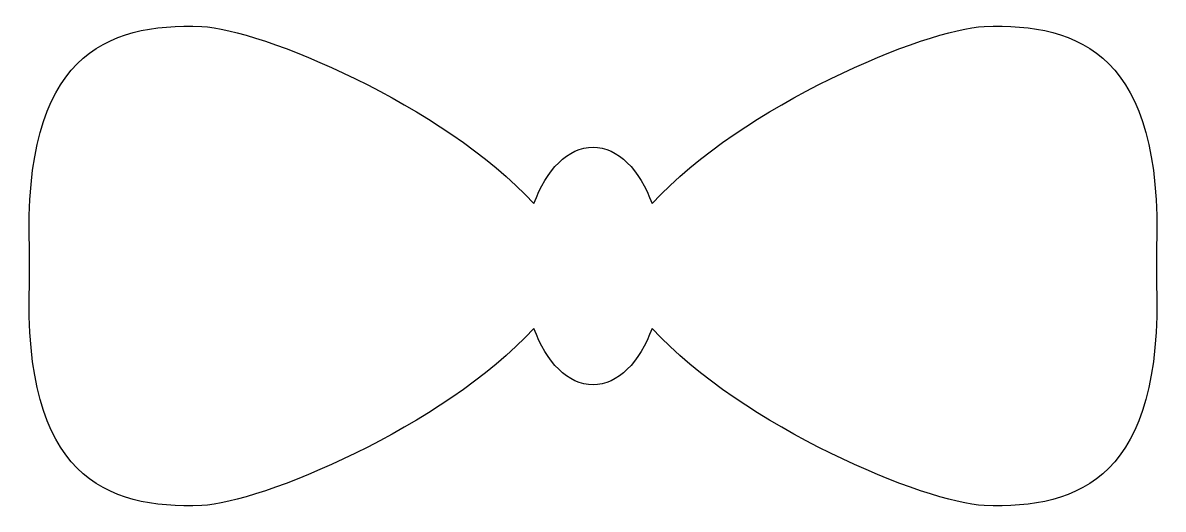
# Model space of a CAD drawing. Header units: centimetres. Extents: x -6.7 to 6.8, y -2.9 to 2.9.
import ezdxf

# ---------------------------------------------------------------- set-up
doc = ezdxf.new("R2010")
doc.units = ezdxf.units.CM
doc.header["$MEASUREMENT"] = 0
doc.layers.add('Camada 1', color=7, linetype='Continuous')

msp = doc.modelspace()

# ---------------------------------------------------------------- linework, layer by layer
at = {"layer": 'Camada 1'}
msp.add_open_spline([(0.02646, -1.42875), (0.32179, -1.42875), (0.58068, -1.16189), (0.72512, -0.7615), (0.72512, -0.7615), (1.79917, -1.93146), (3.96875, -2.83104), (4.65667, -2.8575), (4.65667, -2.8575), (5.79385, -2.90121), (6.77334, -2.51354), (6.69396, -0.21167), (6.69396, -0.21167), (6.69396, -0.21167), (6.69396, 0.16438), (6.69396, 0.16438), (6.69396, 0.16438), (6.77334, 2.46625), (5.79385, 2.85392), (4.65667, 2.81021), (4.65667, 2.81021), (3.96875, 2.78375), (1.79917, 1.88417), (0.72512, 0.71421), (0.72512, 0.71421), (0.58068, 1.1146), (0.32179, 1.38146), (0.02646, 1.38146), (0.02646, 1.38146), (-0.26887, 1.38146), (-0.52776, 1.1146), (-0.6722, 0.71421), (-0.6722, 0.71421), (-1.74625, 1.88418), (-3.91583, 2.78376), (-4.60375, 2.81022), (-4.60375, 2.81022), (-5.74093, 2.85393), (-6.72042, 2.46626), (-6.64104, 0.16439), (-6.64104, 0.16439), (-6.64104, 0.16439), (-6.64104, -0.21167), (-6.64104, -0.21167), (-6.64104, -0.21167), (-6.72042, -2.51355), (-5.74093, -2.90121), (-4.60375, -2.8575), (-4.60375, -2.8575), (-3.91583, -2.83104), (-1.74625, -1.93146), (-0.6722, -0.7615), (-0.6722, -0.7615), (-0.52776, -1.16189), (-0.26887, -1.42875), (0.02646, -1.42875)], degree=3, knots=[0, 0, 0, 0, 0.06666667, 0.06666667, 0.06666667, 0.06666667, 0.13333333, 0.13333333, 0.13333333, 0.13333333, 0.2, 0.2, 0.2, 0.2, 0.26666667, 0.26666667, 0.26666667, 0.26666667, 0.33333333, 0.33333333, 0.33333333, 0.33333333, 0.4, 0.4, 0.4, 0.4, 0.46666667, 0.46666667, 0.46666667, 0.46666667, 0.53333333, 0.53333333, 0.53333333, 0.53333333, 0.6, 0.6, 0.6, 0.6, 0.66666667, 0.66666667, 0.66666667, 0.66666667, 0.73333333, 0.73333333, 0.73333333, 0.73333333, 0.8, 0.8, 0.8, 0.8, 0.86666667, 0.86666667, 0.86666667, 0.86666667, 1, 1, 1, 1], dxfattribs=at)

doc.saveas('drawing.dxf')
